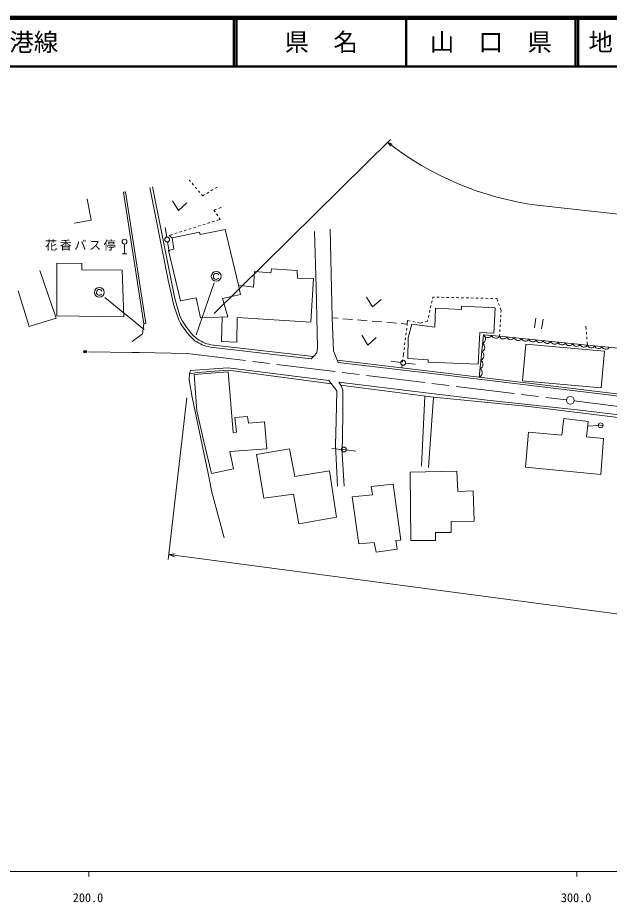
# Model space of a CAD drawing. Units: millimetres, scale not verified. Extents: x 40000 to 680000, y 20000 to 380000.
# Drawn here: x 253442 to 374644, y 198715 to 380000 of the extents above; entities that cross this region are included whole.
import ezdxf
from ezdxf.enums import TextEntityAlignment as Align

# ---------------------------------------------------------------- set-up
doc = ezdxf.new("R2010")
doc.units = ezdxf.units.MM
doc.header["$LTSCALE"] = 1000
doc.header["$PDMODE"] = 32
doc.header["$PDSIZE"] = 500
doc.linetypes.add('CHAIN', pattern=[18.5, 12, -1.5, 3.5, -1.5])
for name, color, linetype, lineweight in [('M-BGD', 7, 'Continuous', 13), ('M-BMK', 2, 'CHAIN', 13), ('M-BMK-SRVR', 3, 'Continuous', 13), ('M-STR-HTXT', 7, 'Continuous', 13), ('M-STR-STRC', 7, 'Continuous', 13), ('M-TTL', 2, 'Continuous', 140), ('M-TTL-BAND', 7, 'Continuous', 13), ('M-TTL-LINE', 7, 'Continuous', 50)]:
    doc.layers.add(name, color=color, linetype=linetype, lineweight=lineweight)
doc.layers.add('M-OTRS', color=6, linetype='Continuous')
doc.layers.add('M-TTL-TXT', color=7, linetype='Continuous')
doc.styles.add('ＭＳ ゴシック', font='')
doc.styles.get('ＭＳ ゴシック').set_extended_font_data('MS Gothic')

msp = doc.modelspace()

# ---------------------------------------------------------------- linework, layer by layer
at = {"layer": 'M-BGD'}
for p, q in [((288605, 346723), (288840, 346445)), ((289163, 346063), (289487, 345682)), ((289810, 345300), (290133, 344919)), ((290456, 344537), (290779, 344155)), ((293023, 344523), (293451, 344783)), ((293878, 345043), (294283, 345290)), ((291102, 343774), (291337, 343496)), ((291337, 343496), (291742, 343743)), ((292169, 344003), (292596, 344263)), ((285134, 342472), (286356, 340474)), ((286356, 340474), (288102, 342037)), ((295171, 341145), (294645, 340931)), ((294182, 340742), (293657, 340528)), ((293657, 340528), (293866, 340217)), ((294146, 339803), (294426, 339389)), ((290899, 337400), (290422, 337250)), ((291853, 337700), (291376, 337550)), ((292807, 338000), (292330, 337850)), ((293761, 338300), (293284, 338150)), ((294916, 338664), (294238, 338451)), ((294706, 338974), (294916, 338664)), ((283990, 335049), (283677, 337024)), ((285176, 335598), (284498, 335385)), ((284498, 335385), (285071, 334863)), ((286130, 335899), (285653, 335749)), ((287084, 336199), (286607, 336049)), ((288038, 336499), (287561, 336349)), ((288992, 336799), (288515, 336649)), ((289945, 337100), (289469, 336949)), ((295938, 336605), (298708, 325159)), ((275318, 333608), (275318, 331608)), ((284147, 334061), (284464, 332087)), ((274818, 331608), (275818, 331608)), ((261464, 318869), (261436, 329675)), ((324917, 322716), (326139, 320717)), ((338489, 322743), (338433, 322487)), ((338799, 322736), (338489, 322743)), ((339799, 322713), (339299, 322724)), ((340799, 322690), (340299, 322701)), ((326139, 320717), (327885, 322280)), ((338111, 321022), (338003, 320534)), ((338326, 321999), (338218, 321510)), ((341798, 322667), (341298, 322678)), ((342798, 322644), (342298, 322655)), ((343798, 322621), (343298, 322632)), ((344798, 322598), (344298, 322609)), ((345797, 322575), (345297, 322586)), ((346797, 322552), (346297, 322563)), ((347797, 322529), (347297, 322540)), ((348796, 322506), (348297, 322517)), ((349796, 322483), (349296, 322494)), ((350796, 322460), (350296, 322471)), ((351606, 322441), (351296, 322448)), ((351788, 321932), (351606, 322441)), ((352126, 320991), (351957, 321462)), ((337681, 319069), (337574, 318580)), ((337896, 320045), (337789, 319557)), ((352477, 320011), (352294, 320520)), ((352393, 318620), (352423, 319119)), ((352453, 319618), (352477, 320011)), ((261464, 318869), (275181, 318699)), ((279293, 317287), (278983, 315201)), ((317852, 318494), (319075, 318393)), ((320072, 318311), (322065, 318147)), ((323061, 318065), (325055, 317901)), ((326051, 317819), (328045, 317655)), ((329041, 317573), (331035, 317409)), ((332031, 317327), (333254, 317226)), ((333284, 317956), (333254, 317226)), ((333878, 317829), (333284, 317956)), ((334855, 317619), (334367, 317724)), ((335938, 317387), (335344, 317515)), ((336435, 317539), (335938, 317387)), ((337411, 317836), (336913, 317685)), ((337467, 318092), (337411, 317836)), ((352334, 317622), (352363, 318121)), ((359577, 318419), (359287, 316440)), ((361061, 318201), (360771, 316222)), ((333151, 316400), (333090, 315904)), ((333254, 317226), (333213, 316896)), ((352214, 315625), (352244, 316124)), ((352274, 316623), (352304, 317122)), ((369907, 316083), (369855, 316763)), ((369984, 315086), (369945, 315584)), ((276897, 313620), (278983, 315201)), ((323944, 314916), (325167, 312917)), ((325167, 312917), (326912, 314480)), ((332905, 314415), (332843, 313919)), ((333028, 315408), (332966, 314911)), ((352160, 314733), (352184, 315126)), ((370060, 314089), (370022, 314587)), ((332658, 312430), (332597, 311934)), ((332781, 313423), (332720, 312927)), ((370150, 312910), (370098, 313590)), ((332494, 311108), (332407, 310419)), ((332535, 311438), (332494, 311108)), ((331907, 309350), (329925, 309615)), ((332220, 308930), (332134, 308241)), ((332345, 309922), (332283, 309426)), ((332899, 309225), (334885, 308989)), ((297598, 295004), (296531, 307423)), ((336173, 288061), (336880, 302455)), ((338654, 302227), (337593, 287801)), ((372372, 296432), (370379, 296266)), ((372376, 296546), (373365, 296400)), ((297598, 295004), (298259, 295066)), ((318579, 292491), (318971, 284001)), ((319767, 291535), (317772, 291681)), ((319771, 291571), (320760, 291425)), ((320761, 291436), (322746, 291188))]:
    msp.add_line(p, q, dxfattribs=at)
for points in [[(286171, 318807), (285437, 321012), (284293, 326213), (280487, 345225)], [(281042, 345327), (285619, 322427), (286573, 319106)], [(264979, 337899), (268490, 338496), (267659, 342858)], [(285071, 334863), (290689, 336020), (290797, 335590), (295938, 336605)], [(314059, 310584), (314699, 311320), (314863, 312319), (314574, 324816), (314247, 336183)], [(317468, 336657), (317852, 318494), (318140, 311739), (319097, 309313)], [(285071, 334863), (285436, 332594), (284355, 332315), (286769, 321949), (290029, 322583), (290919, 318464)], [(257981, 328195), (261337, 318423), (255782, 316715), (253551, 324057)], [(261436, 329675), (266587, 329619), (266570, 328337), (274856, 328233), (275181, 318699)], [(298363, 313486), (298418, 318527), (313514, 317594), (314063, 326584), (310735, 326645), (310705, 328190), (305450, 328534), (305327, 327696), (301952, 328020), (301735, 324800), (298708, 325159)], [(298708, 325159), (299119, 323302), (295404, 322478), (296479, 318726), (290919, 318464)], [(337543, 309425), (347810, 308967), (348102, 315503), (351003, 315373), (351235, 320575), (344378, 320881), (344349, 320226), (339069, 320462), (338895, 316570)], [(295305, 318671), (295206, 313625), (298363, 313486)], [(338895, 316570), (334183, 317209), (333471, 314448), (333379, 310164), (337563, 309908), (337543, 309425)], [(348011, 306328), (348876, 315010), (352160, 314733), (370150, 312910), (413589, 308751), (442043, 305763), (443251, 305624), (442852, 300873)], [(293023, 312982), (314059, 310584), (313548, 310098), (292908, 312510)], [(295740, 273438), (293194, 282752), (292457, 286620), (289178, 302268), (288580, 305770), (288664, 307037), (288833, 307682), (296518, 308263)], [(296518, 308263), (317202, 305650), (318857, 303565), (318710, 297452), (318579, 292491)], [(318889, 309839), (340651, 307213), (375009, 303082), (388852, 301292), (417339, 297698), (436618, 295311), (442696, 294518)], [(319097, 309313), (340602, 306810), (374967, 302666), (388789, 300805), (417278, 297211), (436556, 294824), (442633, 294031)], [(296552, 307797), (290238, 307307), (288664, 307037)], [(296531, 307423), (289572, 306856), (290154, 299400), (291559, 293123), (293122, 286589)], [(317720, 304998), (306958, 306367), (296552, 307797)], [(320322, 284024), (319897, 290593), (320039, 298591), (320076, 303659), (319678, 304553), (319242, 305299)], [(319242, 305299), (337082, 303106), (349650, 301619), (368046, 299647), (386331, 297436), (404069, 295420), (423817, 292891), (445615, 290126), (470908, 287039), (498720, 283595), (522708, 280514), (522588, 280088), (507448, 282029), (494271, 283704), (470750, 286617), (467018, 287063), (453822, 288647), (441198, 290245), (423551, 292358), (403874, 294702), (395307, 295763)], [(395307, 295763), (358132, 300301), (338654, 302227), (319605, 304678)], [(293122, 286589), (297640, 287578), (296875, 291113), (304480, 291622), (304011, 297168), (300717, 296881), (300495, 298283), (297896, 298066), (298259, 295066)], [(302373, 290488), (309102, 291628), (310242, 285984), (317348, 287110)], [(302373, 290488), (303854, 281531), (309964, 282345), (311042, 276282), (318771, 277629), (317348, 287110)]]:
    msp.add_lwpolyline(points, dxfattribs=at)
for points in [[(279697, 317349), (275526, 344309), (275123, 344247), (279293, 317287)], [(356868, 305593), (372983, 304157), (373650, 311630), (357535, 313067)], [(372885, 286373), (373422, 293737), (369962, 294074), (370346, 297270), (365295, 297840), (364887, 294477), (358124, 295042), (357498, 287860)], [(333983, 272829), (333822, 286886), (343437, 287101), (343589, 282885), (346774, 283017), (346978, 276825), (342260, 276748), (342275, 274521), (339018, 274485), (339036, 272857)], [(321948, 281784), (326116, 282199), (325860, 283948), (330376, 284397), (331948, 272956), (330905, 272853), (331162, 271103), (326873, 270450), (326486, 272475), (323359, 272163)]]:
    msp.add_lwpolyline(points, close=True, dxfattribs=at)
for centre in [(275318, 334108), (284068, 334555), (332403, 309284), (372870, 296473), (320265, 291498)]:
    msp.add_circle(centre, 500, dxfattribs=at)
for centre, radius, start, end in [((300610, 325503), 15427, 204.49784, 226.13051), ((297962, 323444), 12670, 201.46599, 229.61977), ((294280, 320410), 8018, 235.62776, 260.14552), ((294267, 319882), 7011, 231.67982, 259.77626), ((348280, 314193), 1011, 294.68191, 53.94515), ((349733, 315369), 929, 202.67632, 327.66144), ((351375, 315230), 929, 202.67632, 327.66144), ((352942, 314973), 818, 197.07561, 331.35336), ((354441, 314821), 818, 197.07561, 331.35336), ((355940, 314669), 818, 197.07561, 331.35336), ((357439, 314517), 818, 197.07561, 331.35336), ((358939, 314365), 818, 197.07561, 331.35336), ((360438, 314213), 818, 197.07561, 331.35336), ((361937, 314061), 818, 197.07561, 331.35336), ((363436, 313910), 818, 197.07561, 331.35336), ((348107, 312456), 1011, 294.68191, 53.94515), ((364935, 313758), 818, 197.07561, 331.35336), ((366435, 313606), 818, 197.07561, 331.35336), ((367934, 313454), 818, 197.07561, 331.35336), ((369433, 313302), 818, 197.07561, 331.35336), ((370930, 313153), 816, 197.3177, 331.74511), ((372427, 313010), 816, 197.3177, 331.74511), ((373925, 312866), 816, 197.3177, 331.74511), ((347935, 310720), 1011, 294.68191, 53.94515), ((347762, 308984), 1011, 294.68191, 53.94515), ((347589, 307247), 1011, 294.68191, 53.94515)]:
    msp.add_arc(centre, radius, start, end, dxfattribs=at)
at = {"layer": 'M-BMK'}
for p, q in [((267945, 311547), (276915, 311387)), ((276915, 311387), (278325, 311362)), ((278325, 311362), (288181, 311186)), ((288181, 311186), (365875, 301679))]:
    msp.add_line(p, q, dxfattribs=at)
msp.add_lwpolyline([(367463, 301479), (398619, 297439), (465383, 289489)], dxfattribs=at)
at = {"layer": 'M-BMK-SRVR'}
msp.add_circle((366669, 301582), 800, dxfattribs=at)
at = {"layer": 'M-OTRS'}
msp.add_point((267259, 311577), dxfattribs=at)
at = {"layer": 'M-STR-HTXT'}
for p, q in [((329804, 355049), (293678, 319347)), ((329192, 354494), (329824, 353680)), ((329192, 354494), (330133, 354073)), ((288091, 302070), (284281, 268996)), ((284396, 269990), (285676, 270136)), ((284396, 269990), (517861, 239055)), ((284396, 269990), (285594, 269516))]:
    msp.add_line(p, q, dxfattribs=at)
msp.add_lwpolyline([(359890, 341563), (510335, 324930), (556044, 319423)], dxfattribs=at)
msp.add_arc((368168, 404115), 63098, 231.85228, 262.46183, dxfattribs=at)
at = {"layer": 'M-STR-STRC'}
for p, q in [((293573, 327162), (293544, 326964)), ((293544, 326964), (293564, 326759)), ((293564, 326759), (293641, 326596)), ((293651, 327352), (293573, 327162)), ((293641, 326596), (293775, 326475)), ((293772, 327486), (293651, 327352)), ((293935, 327563), (293772, 327486)), ((293775, 326475), (293916, 326404)), ((293916, 326404), (294114, 326375)), ((294091, 327591), (293935, 327563)), ((294289, 327562), (294091, 327591)), ((294114, 326375), (294270, 326402)), ((294270, 326402), (294433, 326480)), ((294430, 327491), (294289, 327562)), ((294564, 327370), (294430, 327491)), ((294433, 326480), (294554, 326614)), ((294641, 327207), (294564, 327370)), ((293710, 325639), (290021, 315008)), ((269629, 323893), (269600, 323696)), ((269600, 323696), (269620, 323490)), ((269620, 323490), (269697, 323327)), ((269707, 324084), (269629, 323893)), ((269697, 323327), (269831, 323207)), ((269828, 324218), (269707, 324084)), ((269991, 324295), (269828, 324218)), ((269831, 323207), (269972, 323135)), ((269972, 323135), (270170, 323106)), ((270147, 324323), (269991, 324295)), ((270345, 324294), (270147, 324323)), ((270170, 323106), (270326, 323134)), ((270326, 323134), (270489, 323211)), ((270486, 324222), (270345, 324294)), ((270620, 324102), (270486, 324222)), ((270489, 323211), (270610, 323345)), ((270697, 323939), (270620, 324102)), ((271267, 322668), (279319, 316091))]:
    msp.add_line(p, q, dxfattribs=at)
for centre in [(294103, 326983), (270158, 323715)]:
    msp.add_circle(centre, 1000, dxfattribs=at)
at = {"layer": 'M-TTL'}
msp.add_line((680000, 380000), (40000, 380000), dxfattribs=at)
at = {"layer": 'M-TTL-BAND'}
for p, q in [((40000, 205000), (579000, 205000)), ((268000, 205000), (268000, 204000)), ((368000, 205000), (368000, 204000))]:
    msp.add_line(p, q, dxfattribs=at)
at = {"layer": 'M-TTL-LINE'}
for p, q in [((297750, 380000), (297750, 370000)), ((298250, 380000), (298250, 370000)), ((333000, 380000), (333000, 370000)), ((367750, 380000), (367750, 370000)), ((368250, 380000), (368250, 370000)), ((40000, 370000), (680000, 370000))]:
    msp.add_line(p, q, dxfattribs=at)

# ---------------------------------------------------------------- texts
at = {"layer": 'M-BGD', "insert": (266531, 332268), "char_height": 1833, "attachment_point": 8, "style": 'ＭＳ ゴシック'}
msp.add_mtext('\\T1.2;花香バス停', dxfattribs=at)
at = {"layer": 'M-TTL-BAND', "style": 'ＭＳ ゴシック'}
for s, p in [('200.0', (267844, 198195)), ('300.0', (367844, 198195))]:
    msp.add_text(s, height=1833, dxfattribs=at).set_placement(p, align=Align.BOTTOM_CENTER)
at = {"layer": 'M-TTL-TXT', "style": 'ＭＳ ゴシック'}
for s, p in [('一般県道\u3000秋穂港線', (216734, 375000)), ('地 名', (370380, 375000))]:
    msp.add_text(s, height=3666, dxfattribs=at).set_placement(p, align=Align.MIDDLE_LEFT)
for s, p in [('県\u3000名', (315625, 375000)), ('山\u3000口\u3000県', (350375, 375000))]:
    msp.add_text(s, height=3666, dxfattribs=at).set_placement(p, align=Align.MIDDLE_CENTER)

doc.saveas('drawing.dxf')
